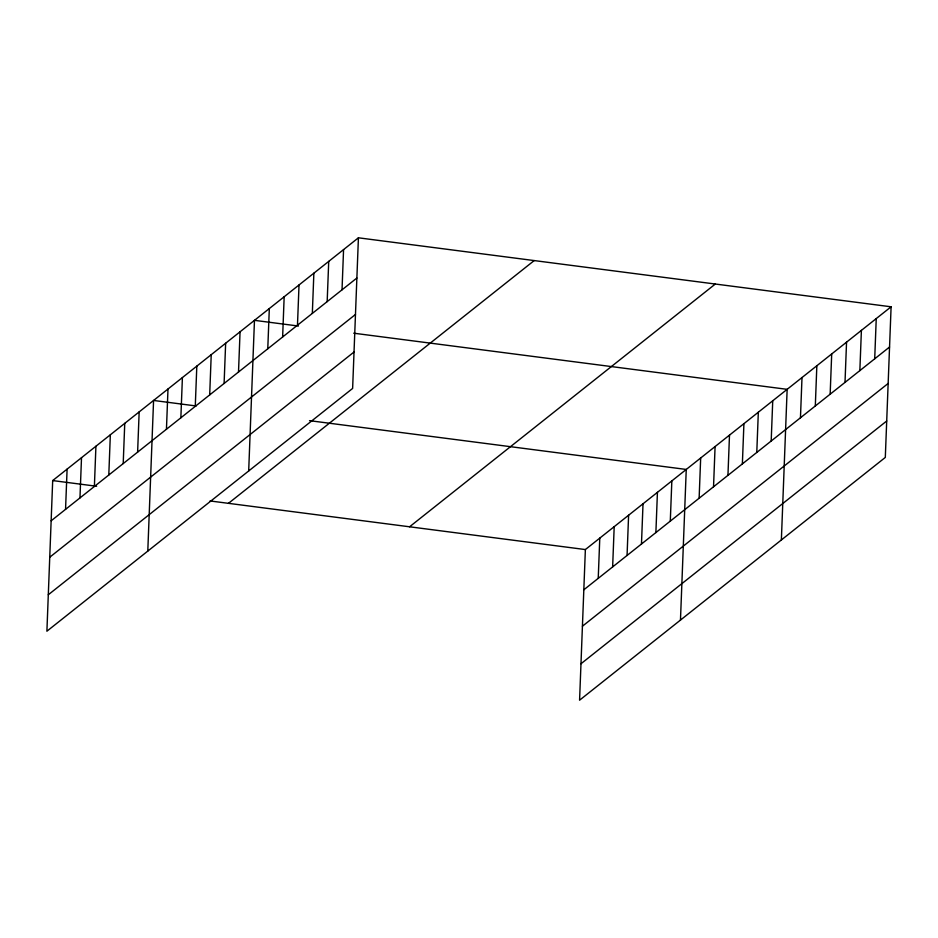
<?xml version="1.0" encoding="UTF-8"?>
<svg xmlns="http://www.w3.org/2000/svg" width="938" height="938" viewBox="0 0 938 938"><rect width="100%" height="100%" fill="white"/><g stroke="black" fill="none" stroke-linecap="round" stroke-linejoin="round"><path stroke-width="1.41" d="M358.422 237.806L52.692 480.573L46.9 631.204L352.629 388.438L358.422 237.806L891.1 306.796L885.308 457.427L579.578 700.194L585.371 549.562L891.1 306.796M65.554 509.357L67.102 469.129M79.965 497.914L81.512 457.685M94.386 486.459L95.922 446.23M108.796 475.015L110.344 434.786M123.206 463.571L124.754 423.343M137.616 452.128L139.164 411.899M147.794 551.087L153.574 400.456L196.112 405.966M166.448 429.241L167.996 389.012M180.858 417.797L182.406 377.568M195.268 406.353L196.816 366.125M209.69 394.91L211.226 354.681M224.1 383.466L225.648 343.238M238.51 372.023L240.058 331.794M248.687 470.982L254.468 320.339L298.413 326.037M267.776 348.784L269.323 308.555M282.631 336.988L284.167 296.76M297.475 325.205L299.023 284.964M312.331 313.409L313.867 273.181M327.174 301.614L328.722 261.385M342.03 289.83L343.566 249.59M598.233 578.347L599.781 538.119M612.643 566.904L614.191 526.675M627.065 555.46L628.601 515.232M641.475 544.005L643.022 503.776M655.885 532.561L657.432 492.333M670.295 521.118L671.843 480.889M680.472 620.088L686.253 469.446L309.517 420.658M699.127 498.23L700.674 458.002M713.537 486.787L715.084 446.558M727.947 475.343L729.494 435.115M742.368 463.9L743.916 423.671M756.778 452.456L758.326 412.228M771.188 441.012L772.736 400.784M781.366 539.971L787.146 389.34L353.708 333.201M800.454 417.773L802.002 377.545M815.31 405.978L816.846 365.75M830.153 394.195L831.701 353.966M845.009 382.399L846.545 342.171M859.853 370.604L861.401 330.375M874.708 358.82L876.244 318.592M51.144 520.801L356.874 278.035M49.737 557.231L355.479 314.464M48.295 594.774L354.036 352.008M228.473 503.331L534.203 260.576M409.578 526.793L715.319 284.026M583.823 589.791L889.552 347.025M582.416 626.221L888.157 383.454M580.974 663.764L886.715 420.998M52.692 480.573L96.637 486.259M210.042 500.951L585.371 549.562"/></g></svg>
